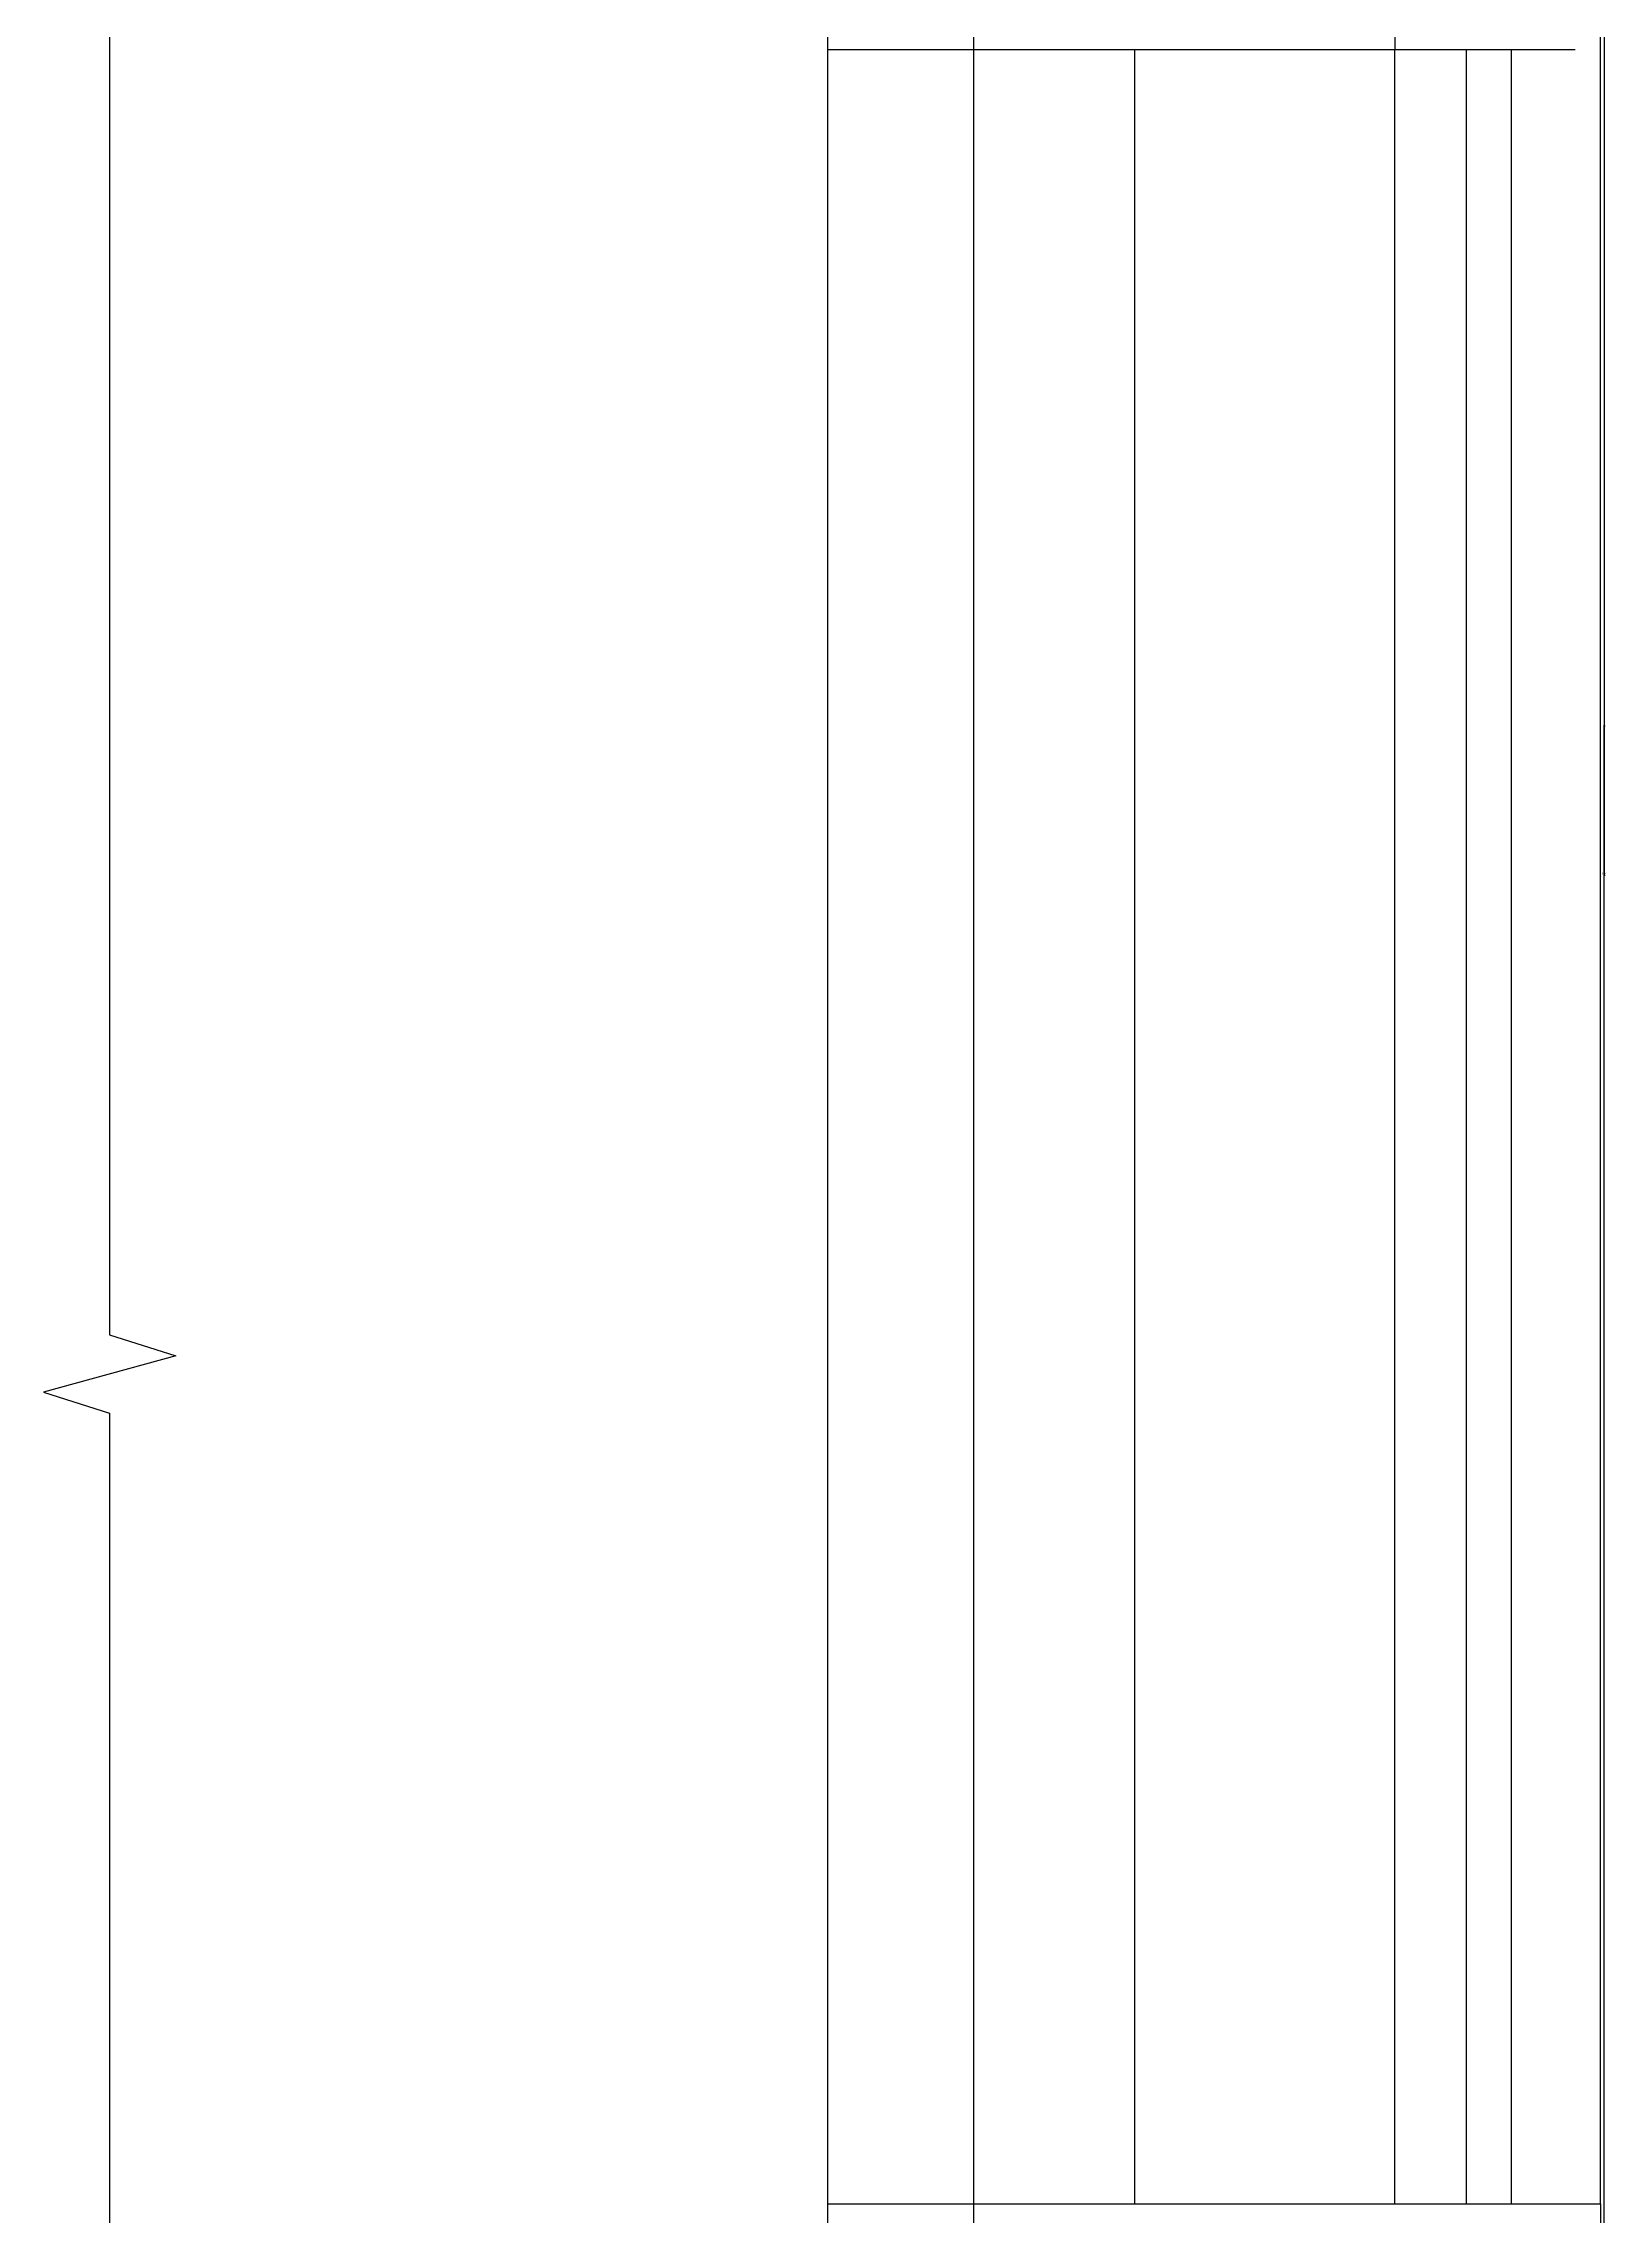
# Model space of a CAD drawing. Header units: metres. Extents: x -3162 to 6352, y -3306 to 1625.
# Drawn here: x -3162 to -2123, y -1793 to -348 of the extents above; entities that cross this region are included whole.
import ezdxf

# ---------------------------------------------------------------- set-up
doc = ezdxf.new("R2010")
doc.units = ezdxf.units.M
for name, color, linetype in [('LM', 141, 'Continuous'), ('OTHER', 7, 'Continuous'), ('PUB_DIM', 3, 'Continuous'), ('S_DOTE', 1, 'Continuous'), ('S_WALL', 7, 'Continuous')]:
    doc.layers.add(name, color=color, linetype=linetype)
doc.dimstyles.get("Standard").update_dxf_attribs({"dimtxt": 2.5, "dimasz": 2.5, "dimexe": 1.25, "dimexo": 0.625, "dimtad": 1, "dimcen": 2.5, "dimazin": 3, "dimtfac": 1, "dimtmove": 0, "dimatfit": 3})

# ---------------------------------------------------------------- blocks, each defined once
blk = doc.blocks.new('*D6')
for p, q in [((-2124.23, 900), (-2124.23, -900.77)), ((-2124.48, -900.77), (-2124.73, -900.77)), ((-2124.23, -2701.53), (-2124.23, -900.77)), ((-2124.23, -900.77), (-2124.23, -900.77)), ((-2123.98, -900.77), (-2123.73, -900.77))]:
    blk.add_line(p, q)
at = {"layer": 'Defpoints'}
for p in [(-2124.23, 900), (-2124.23, -900.77), (-2124.23, -2701.53)]:
    blk.add_point(p, dxfattribs=at)
at = {"layer": 'PUB_DIM', "insert": (-2124.23, -899.645), "char_height": 1, "attachment_point": 5}
blk.add_mtext('3500', dxfattribs=at)
blk = doc.blocks.new('*D17')
for p, q in [((-2124.23, 198.47), (-2124.23, -801.53)), ((-2124.48, -801.53), (-2124.73, -801.53)), ((-2124.23, -1801.53), (-2124.23, -801.53)), ((-2124.23, -801.53), (-2124.23, -801.53)), ((-2123.98, -801.53), (-2123.73, -801.53))]:
    blk.add_line(p, q)
at = {"layer": 'Defpoints'}
for p in [(-2124.23, 198.47), (-2124.23, -801.53), (-2124.23, -1801.53)]:
    blk.add_point(p, dxfattribs=at)
at = {"layer": 'PUB_DIM', "insert": (-2124.23, -800.405), "char_height": 1, "attachment_point": 5}
blk.add_mtext('0', dxfattribs=at)

msp = doc.modelspace()

# ---------------------------------------------------------------- linework, layer by layer
at = {"layer": 'LM'}
for p, q in [((-2640.63, -2684.53), (-2640.63, 181.47)), ((-2640.63, -351.53), (-2263.63, -351.53)), ((-2436.42, -1784.53), (-2436.42, -351.53)), ((-2263.63, -1784.53), (-2263.63, -351.53)), ((-2215.77, -1784.53), (-2215.77, -351.53)), ((-2185.86, -1784.53), (-2185.86, -351.53)), ((-2126.63, -1784.53), (-2126.63, -351.53)), ((-2640.63, -1784.53), (-2126.63, -1784.53)), ((-2126.63, -1784.53), (-2126.63, -1918.53))]:
    msp.add_line(p, q, dxfattribs=at)
at = {"layer": 'OTHER'}
for p, q in [((-3118.36, 1146.34), (-3118.36, -1206.59)), ((-3118.36, -1206.59), (-3074.36, -1220.59)), ((-3074.36, -1220.59), (-3162.36, -1244.59)), ((-3162.36, -1244.59), (-3118.36, -1258.59)), ((-3118.36, -1258.59), (-3118.36, -3058.57))]:
    msp.add_line(p, q, dxfattribs=at)
at = {"layer": 'S_DOTE'}
msp.add_line((-2543.63, -3305.95), (-2543.63, 1164.07), dxfattribs=at)
at = {"layer": 'S_WALL'}
for p, q in [((-2263.63, -301.53), (-2263.63, -351.53)), ((-2126.63, -351.53), (-2126.63, -301.53)), ((-2263.63, -351.53), (-2143.63, -351.53))]:
    msp.add_line(p, q, dxfattribs=at)

# ---------------------------------------------------------------- dimensions: what is measured, and where the dimension line sits
at = {"layer": 'PUB_DIM'}
dim = msp.add_linear_dim(base=(-2124.23, -900.77), p1=(-2124.23, 900), p2=(-2124.23, -2701.53), text='3500', dimstyle='Standard', dxfattribs=at)
dim.commit()
dim.dimension.update_dxf_attribs({"geometry": '*D6', "text_midpoint": (-2124.23, -899.645)})
dim = msp.add_linear_dim(base=(-2124.23, -801.53), p1=(-2124.23, 198.47), p2=(-2124.23, -1801.53), dimstyle='Standard', dxfattribs=at)
dim.commit()
dim.dimension.update_dxf_attribs({"geometry": '*D17', "text_midpoint": (-2124.23, -800.405)})

doc.saveas('drawing.dxf')
